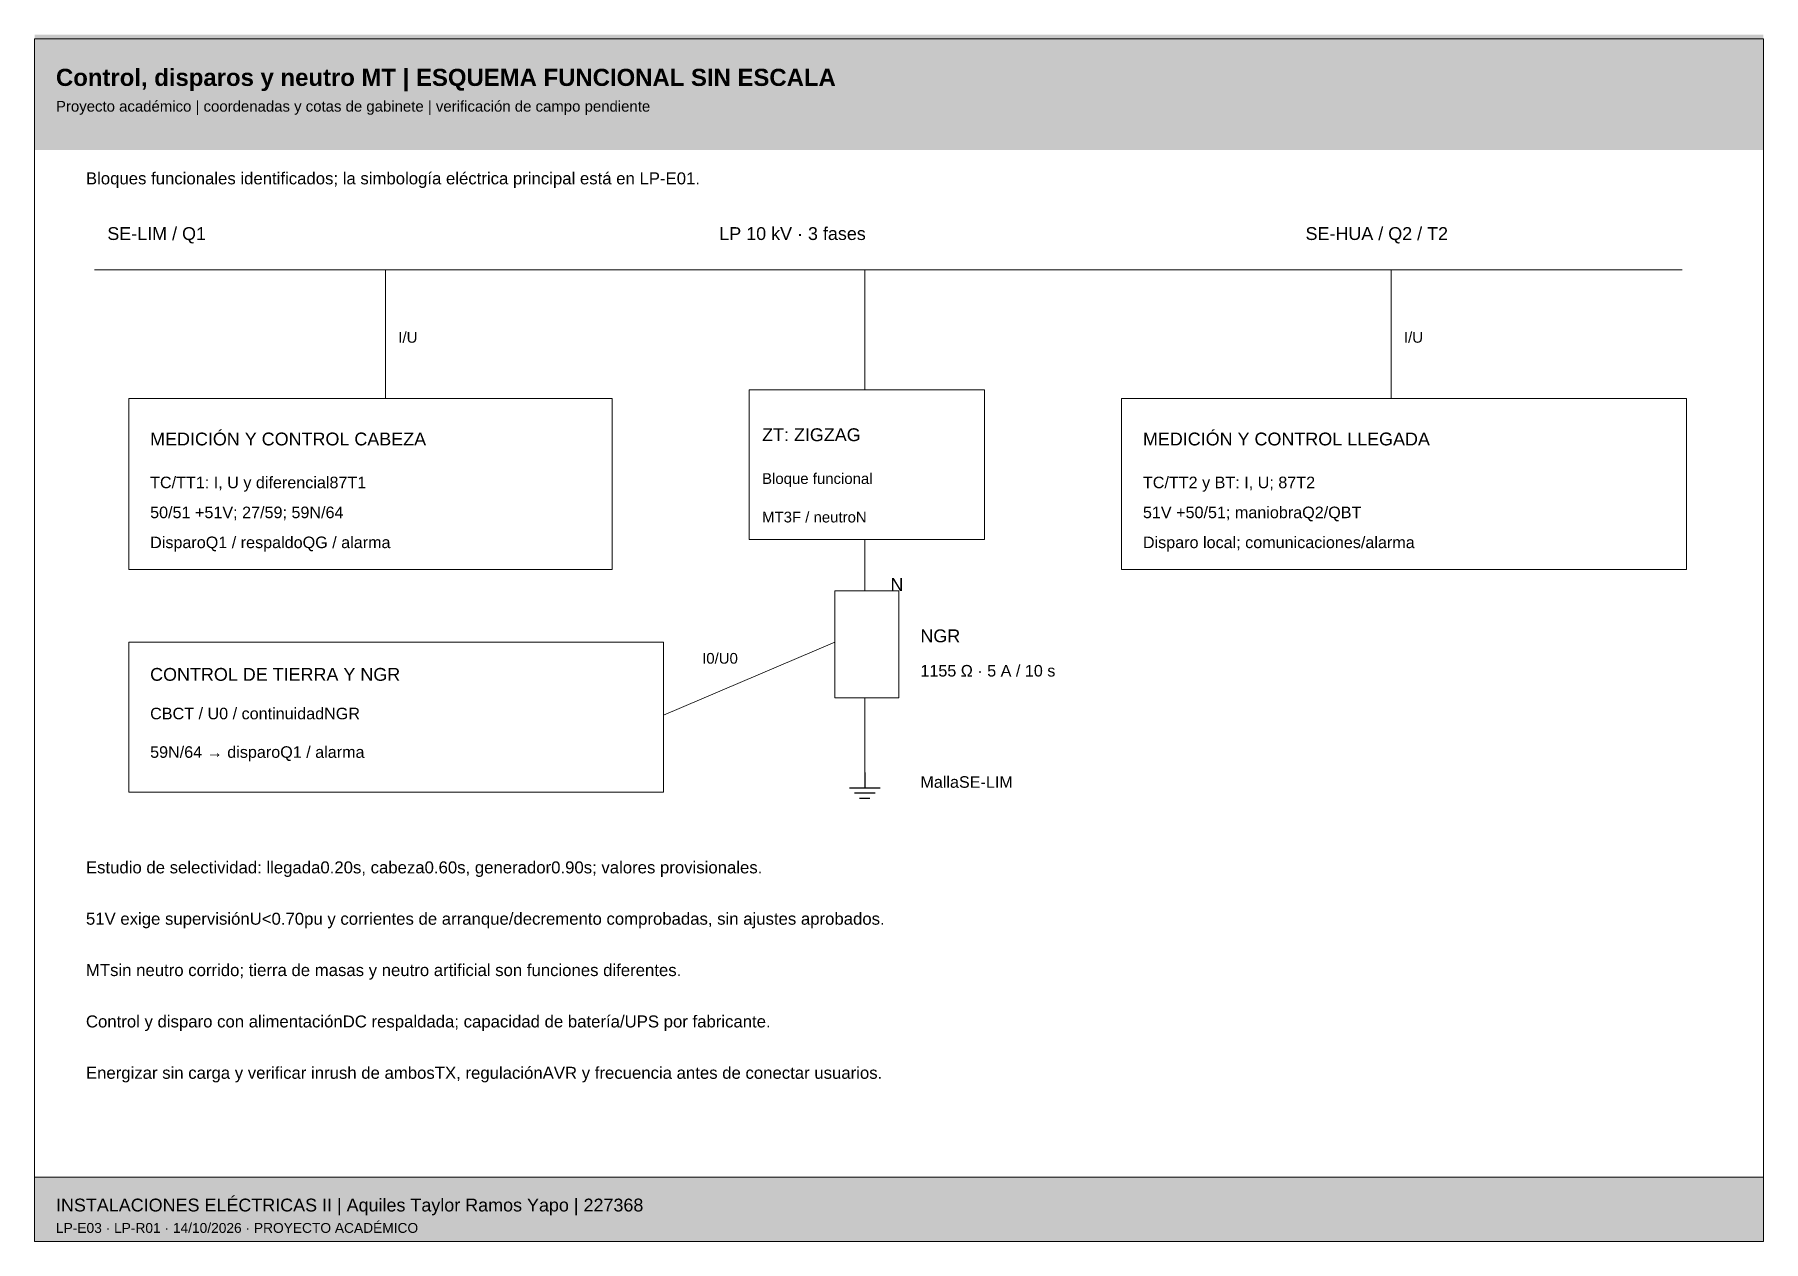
# Paper-space layout 'LP-PROTECCIONES' of a CAD drawing. Header units: metres, sheet in millimetres. Extents: x 8 to 412, y 8 to 290.
import ezdxf

# ---------------------------------------------------------------- set-up
doc = ezdxf.new("R2010")
doc.units = ezdxf.units.M
doc.layers.add('DETALLE', color=7, linetype='Continuous', lineweight=13, true_color=0x33434d)
doc.layers.add('ROTULO', color=7, linetype='Continuous', lineweight=13, true_color=0x18364a)
doc.layers.add('PRESENTACION', color=7, linetype='Continuous')
doc.styles.add('Arial', font='arial.ttf')
doc.styles.add('Arial-Bold', font='arialbd.ttf')

# ---------------------------------------------------------------- blocks, each defined once
blk = doc.blocks.new('LP_PAT')
for p, q in [((-3, 0), (3, 0)), ((0, 3), (0, 0)), ((-2, -1), (2, -1)), ((-1, -2), (1, -2))]:
    blk.add_line(p, q)

psp = doc.layouts.new('LP-PROTECCIONES')

# ---------------------------------------------------------------- hatches: boundary and pattern name
at = {"layer": 'PRESENTACION', "true_color": 0xeef4f7}
for points in [[(8, 263), (412, 263), (412, 290), (8, 290)], [(8, 8), (412, 8), (412, 23), (8, 23)]]:
    psp.add_hatch(color=7, dxfattribs=at).paths.add_polyline_path(points)
at = {"layer": 'PRESENTACION', "true_color": 0x287d89}
psp.add_hatch(color=137, dxfattribs=at).paths.add_polyline_path([(8, 263), (11, 263), (11, 290), (8, 290)])

# ---------------------------------------------------------------- linework, layer by layer
at = {"layer": 'DETALLE'}
for p, q in [((22, 235), (393, 235)), ((90, 235), (90, 205)), ((202, 235), (202, 207)), ((325, 235), (325, 205)), ((202, 172), (202, 160)), ((155, 131), (195, 148)), ((202, 135), (202, 117))]:
    psp.add_line(p, q, dxfattribs=at)
for points in [[(175, 172), (230, 172), (230, 207), (175, 207)], [(30, 165), (143, 165), (143, 205), (30, 205)], [(262, 165), (394, 165), (394, 205), (262, 205)], [(195, 135), (210, 135), (210, 160), (195, 160)], [(30, 113), (155, 113), (155, 148), (30, 148)]]:
    psp.add_lwpolyline(points, close=True, dxfattribs=at)
at = {"layer": 'ROTULO'}
psp.add_line((8, 23), (412, 23), dxfattribs=at)
psp.add_lwpolyline([(8, 8), (412, 8), (412, 289), (8, 289)], close=True, dxfattribs=at)

# ---------------------------------------------------------------- block references
at = {"xscale": 1.2, "yscale": 1.2}
psp.add_blockref('LP_PAT', (202, 114), dxfattribs=at)

# ---------------------------------------------------------------- texts
at = {"layer": 'ROTULO', "color": 159, "true_color": 0x18364a, "style": 'Arial-Bold'}
psp.add_text('Control, disparos y neutro MT | ESQUEMA FUNCIONAL SIN ESCALA', height=4, dxfattribs=at).set_placement((13, 278))
at = {"layer": 'ROTULO', "color": 147, "true_color": 0x526b7b, "style": 'Arial'}
psp.add_text('Proyecto académico | coordenadas y cotas de gabinete | verificación de campo pendiente', height=2.5, dxfattribs=at).set_placement((13, 272))
at = {"layer": 'ROTULO', "style": 'Arial'}
for s, height, p in [('Bloques funcionales identificados; la simbología eléctrica principal está en LP-E01.', 2.8, (20, 255)), ('SE-LIM / Q1', 3, (25, 242)), ('LP 10 kV · 3 fases', 3, (168, 242)), ('SE-HUA / Q2 / T2', 3, (305, 242)), ('I/U', 2.5, (93, 218)), ('I/U', 2.5, (328, 218)), ('ZT: ZIGZAG', 3, (178, 195)), ('MEDICIÓN Y CONTROL CABEZA', 3, (35, 194)), ('MEDICIÓN Y CONTROL LLEGADA', 3, (267, 194)), ('TC/TT1: I, U y diferencial87T1', 2.7, (35, 184)), ('Bloque funcional', 2.5, (178, 185)), ('TC/TT2 y BT: I, U; 87T2', 2.7, (267, 184)), ('50/51 +51V; 27/59; 59N/64', 2.7, (35, 177)), ('MT3F / neutroN', 2.5, (178, 176)), ('51V +50/51; maniobraQ2/QBT', 2.7, (267, 177)), ('DisparoQ1 / respaldoQG / alarma', 2.7, (35, 170)), ('Disparo local; comunicaciones/alarma', 2.7, (267, 170)), ('N', 3, (208, 160)), ('NGR', 3, (215, 148)), ('I0/U0', 2.5, (164, 143)), ('CONTROL DE TIERRA Y NGR', 3, (35, 139)), ('1155 Ω · 5 A / 10 s', 2.7, (215, 140)), ('CBCT / U0 / continuidadNGR', 2.7, (35, 130)), ('59N/64 → disparoQ1 / alarma', 2.7, (35, 121)), ('MallaSE-LIM', 2.7, (215, 114)), ('Estudio de selectividad: llegada0.20s, cabeza0.60s, generador0.90s; valores provisionales.', 2.8, (20, 94)), ('51V exige supervisiónU<0.70pu y corrientes de arranque/decremento comprobadas, sin ajustes aprobados.', 2.8, (20, 82)), ('MTsin neutro corrido; tierra de masas y neutro artificial son funciones diferentes.', 2.8, (20, 70)), ('Control y disparo con alimentaciónDC respaldada; capacidad de batería/UPS por fabricante.', 2.8, (20, 58)), ('Energizar sin carga y verificar inrush de ambosTX, regulaciónAVR y frecuencia antes de conectar usuarios.', 2.8, (20, 46)), ('INSTALACIONES ELÉCTRICAS II | Aquiles Taylor Ramos Yapo | 227368', 3, (13, 15)), ('LP-E03 · LP-R01 · 14/10/2026 · PROYECTO ACADÉMICO', 2.3, (13, 10))]:
    psp.add_text(s, height=height, dxfattribs=at).set_placement(p)

doc.saveas('drawing.dxf')
